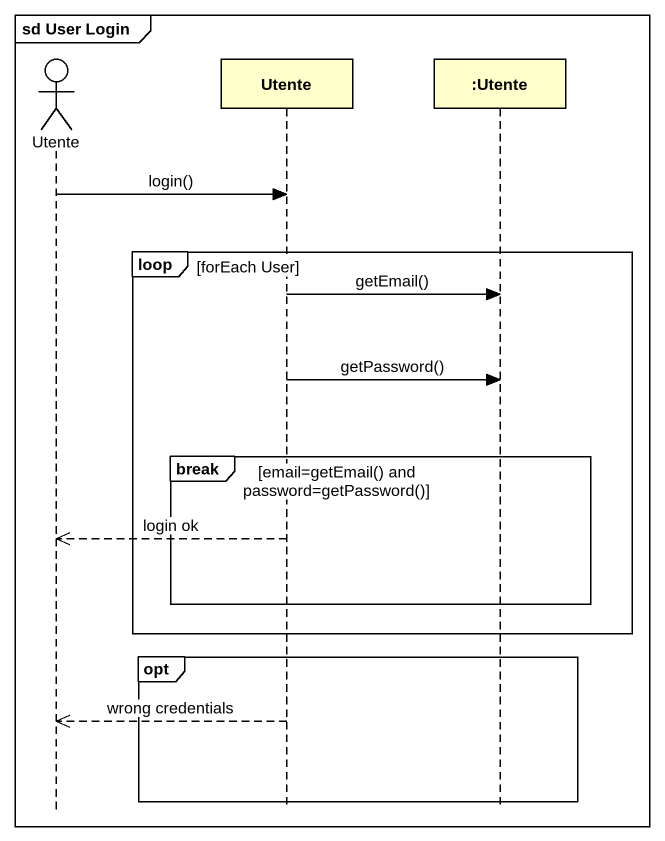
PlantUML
@startuml
mainframe sd User Login
hide footbox
actor Utente
participant "Utente" as Utente_2
participant ":Utente" as Utente_3

Utente -> Utente_2 : login()
loop forEach User
  Utente_2 -> Utente_3 : getEmail()
  Utente_2 -> Utente_3 : getPassword()
  break email=getEmail() and password=getPassword()
    Utente_2 -->> Utente : login ok
  end
end
opt
  Utente_2 -->> Utente : wrong credentials
end
@enduml
